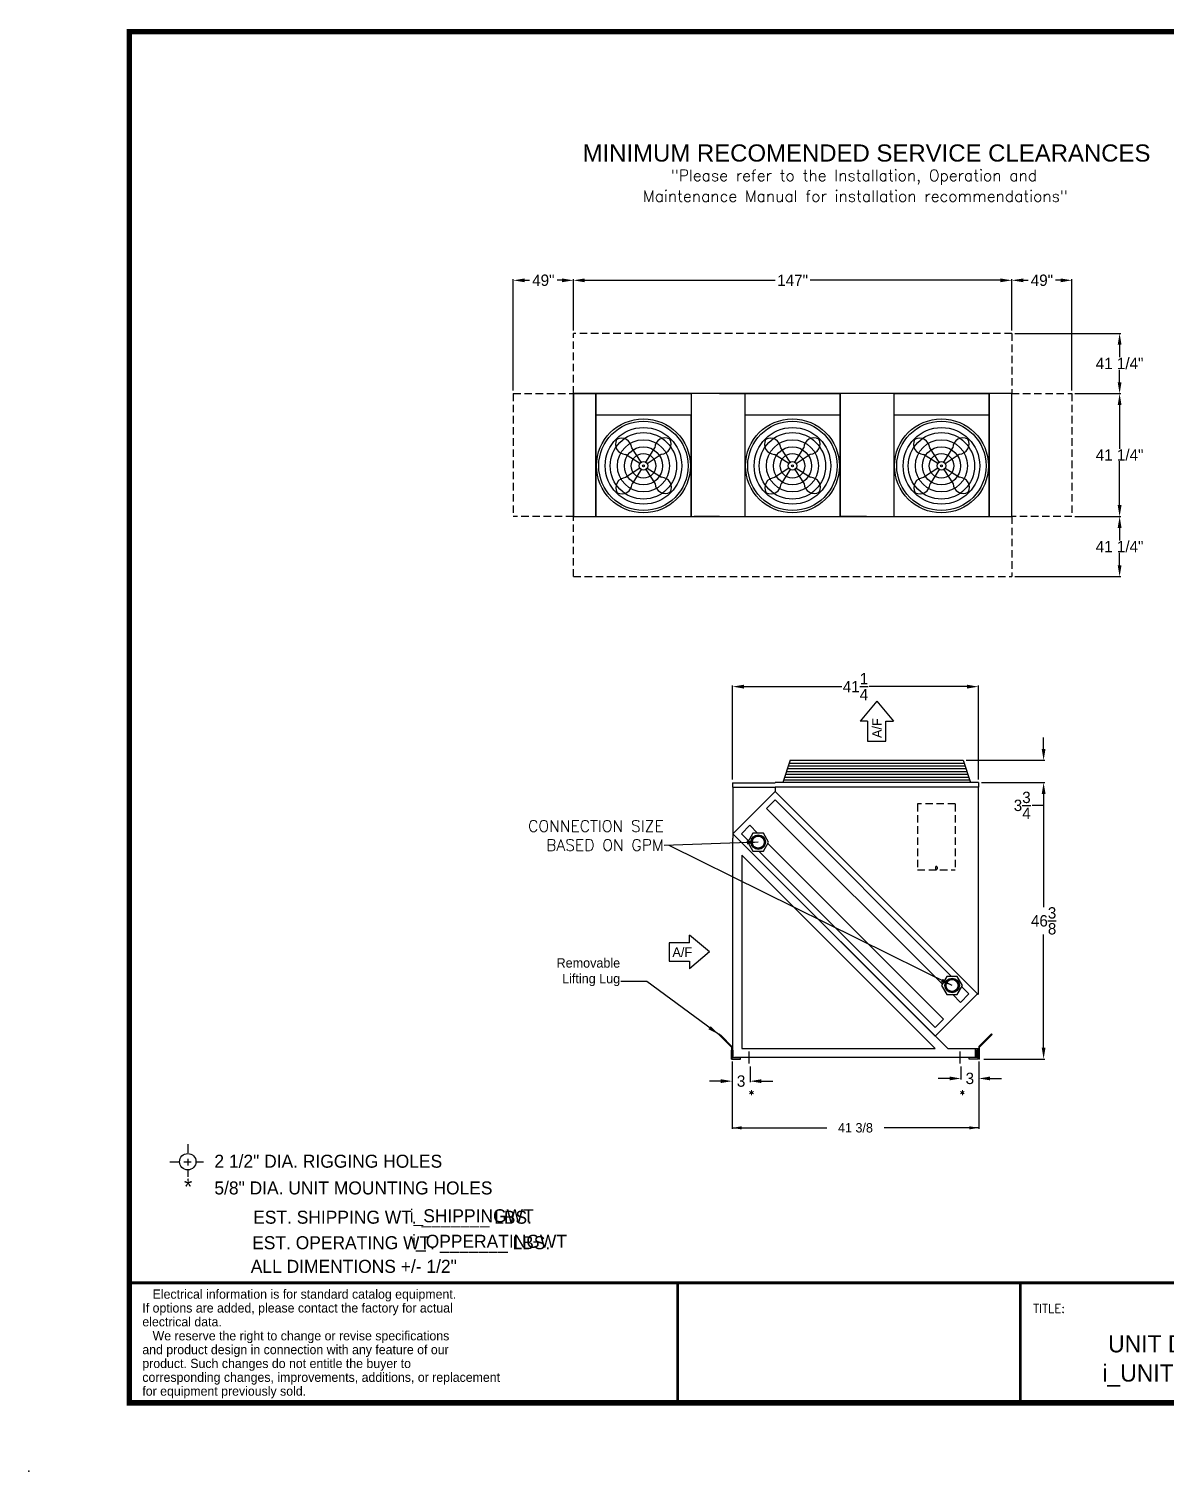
# Model space of a CAD drawing. Extents: x -17 to 380, y -11 to 242.
# Drawn here: x -16.9 to 174, y -11.5 to 230.5 of the extents above; entities that cross this region are included whole.
import ezdxf
from ezdxf.enums import TextEntityAlignment as Align

# ---------------------------------------------------------------- set-up
doc = ezdxf.new("R2010")
doc.units = 0
doc.header["$MEASUREMENT"] = 0
doc.linetypes.add('HIDDEN', pattern=[0.375, 0.25, -0.125])
doc.layers.get('0').update_dxf_attribs({"linetype": 'CONTINUOUS'})
doc.layers.get('Defpoints').update_dxf_attribs({"linetype": 'CONTINUOUS'})
doc.styles.add('dimentions', font='ARIAL.TTF')
doc.styles.add('ROMANS', font='ROMANS')
doc.styles.add('SIMPLEX', font='SIMPLEX')
doc.dimstyles.get("Standard").update_dxf_attribs({"dimtxt": 1.909, "dimasz": 1.909, "dimexe": 0.18, "dimexo": 0.5, "dimgap": 0.09, "dimtad": 0, "dimtih": 1, "dimtoh": 1, "dimdec": 4, "dimzin": 0, "dimdsep": 46, "dimlunit": 5, "dimtxsty": 'STANDARD', "dimcen": 0.09, "dimadec": 0, "dimazin": 0, "dimtfac": 1, "dimtdec": 4, "dimtofl": 0, "dimtmove": 0, "dimatfit": 3, "dimfxl": 1, "dimtolj": 1, "dimtzin": 0, "dimarcsym": 0})

# ---------------------------------------------------------------- blocks, each defined once
blk = doc.blocks.new('*D15')
at = {"color": 0, "lineweight": -2, "ltscale": 5}
for p, q in [((158.64, 169.28), (166.32, 169.28)), ((166.14, 167.37), (166.14, 160.02)), ((166.14, 150.57), (166.14, 157.93)), ((158.64, 148.66), (166.32, 148.66))]:
    blk.add_line(p, q, dxfattribs=at)
at = {"color": 0, "ltscale": 5}
for points in [[(165.82, 167.37), (166.46, 167.37), (166.14, 169.28)], [(165.82, 150.57), (166.46, 150.57), (166.14, 148.66)]]:
    blk.add_solid(points, dxfattribs=at)
at = {"layer": 'Defpoints', "color": 0, "ltscale": 5}
for p in [(158.14, 169.28), (158.14, 148.66), (166.14, 148.66)]:
    blk.add_point(p, dxfattribs=at)
at = {"color": 0, "ltscale": 5, "insert": (166.14, 158.97), "char_height": 1.909, "attachment_point": 5}
blk.add_mtext('\\A1;41 1/4"', dxfattribs=at)
blk = doc.blocks.new('*D16')
at = {"color": 0, "lineweight": -2, "ltscale": 5}
for p, q in [((148.05, 179.87), (148.05, 188.46)), ((149.96, 188.28), (150.78, 188.28)), ((156.23, 188.28), (155.41, 188.28)), ((158.14, 169.78), (158.14, 188.46))]:
    blk.add_line(p, q, dxfattribs=at)
at = {"color": 0, "ltscale": 5}
for points in [[(149.96, 188.59), (149.96, 187.96), (148.05, 188.28)], [(156.23, 188.59), (156.23, 187.96), (158.14, 188.28)]]:
    blk.add_solid(points, dxfattribs=at)
at = {"layer": 'Defpoints', "color": 0, "ltscale": 5}
for p in [(158.14, 188.28), (148.05, 179.37), (158.14, 169.28)]:
    blk.add_point(p, dxfattribs=at)
at = {"color": 0, "ltscale": 5, "insert": (153.1, 188.28), "char_height": 1.909, "attachment_point": 5}
blk.add_mtext('\\A1;49"', dxfattribs=at)
blk = doc.blocks.new('*D17')
at = {"color": 0, "lineweight": -2, "ltscale": 5}
for p, q in [((148.55, 179.37), (166.32, 179.37)), ((166.14, 177.46), (166.14, 175.37)), ((166.14, 171.19), (166.14, 173.28)), ((158.64, 169.28), (166.32, 169.28))]:
    blk.add_line(p, q, dxfattribs=at)
at = {"color": 0, "ltscale": 5}
for points in [[(165.82, 177.46), (166.46, 177.46), (166.14, 179.37)], [(165.82, 171.19), (166.46, 171.19), (166.14, 169.28)]]:
    blk.add_solid(points, dxfattribs=at)
at = {"layer": 'Defpoints', "color": 0, "ltscale": 5}
for p in [(148.05, 179.37), (166.14, 179.37), (158.14, 169.28)]:
    blk.add_point(p, dxfattribs=at)
at = {"color": 0, "ltscale": 5, "insert": (166.14, 174.33), "char_height": 1.909, "attachment_point": 5}
blk.add_mtext('\\A1;41 1/4"', dxfattribs=at)
blk = doc.blocks.new('*D18')
at = {"color": 0, "lineweight": -2, "ltscale": 5}
for p, q in [((158.64, 148.66), (166.32, 148.66)), ((166.14, 146.75), (166.14, 144.66)), ((166.14, 140.48), (166.14, 142.57)), ((148.55, 138.57), (166.32, 138.57))]:
    blk.add_line(p, q, dxfattribs=at)
at = {"color": 0, "ltscale": 5}
for points in [[(165.82, 146.75), (166.46, 146.75), (166.14, 148.66)], [(165.82, 140.48), (166.46, 140.48), (166.14, 138.57)]]:
    blk.add_solid(points, dxfattribs=at)
at = {"layer": 'Defpoints', "color": 0, "ltscale": 5}
for p in [(158.14, 148.66), (148.05, 138.57), (166.14, 138.57)]:
    blk.add_point(p, dxfattribs=at)
at = {"color": 0, "ltscale": 5, "insert": (166.14, 143.61), "char_height": 1.909, "attachment_point": 5}
blk.add_mtext('\\A1;41 1/4"', dxfattribs=at)
blk = doc.blocks.new('*D19')
at = {"color": 0, "lineweight": -2, "ltscale": 5}
for p, q in [((64.4, 169.78), (64.4, 188.46)), ((66.31, 188.28), (67.13, 188.28)), ((72.58, 188.28), (71.76, 188.28)), ((74.49, 179.87), (74.49, 188.46))]:
    blk.add_line(p, q, dxfattribs=at)
at = {"color": 0, "ltscale": 5}
for points in [[(66.31, 188.59), (66.31, 187.96), (64.4, 188.28)], [(72.58, 188.59), (72.58, 187.96), (74.49, 188.28)]]:
    blk.add_solid(points, dxfattribs=at)
at = {"layer": 'Defpoints', "color": 0, "ltscale": 5}
for p in [(64.4, 188.28), (74.49, 179.37), (64.4, 169.28)]:
    blk.add_point(p, dxfattribs=at)
at = {"color": 0, "ltscale": 5, "insert": (69.45, 188.28), "char_height": 1.909, "attachment_point": 5}
blk.add_mtext('\\A1;49"', dxfattribs=at)
blk = doc.blocks.new('*D20')
at = {"color": 0, "lineweight": -2, "ltscale": 5}
for p, q in [((74.49, 179.87), (74.49, 188.46)), ((76.4, 188.28), (108.32, 188.28)), ((146.14, 188.28), (114.23, 188.28)), ((148.05, 179.87), (148.05, 188.46))]:
    blk.add_line(p, q, dxfattribs=at)
at = {"color": 0, "ltscale": 5}
for points in [[(76.4, 188.59), (76.4, 187.96), (74.49, 188.28)], [(146.14, 188.59), (146.14, 187.96), (148.05, 188.28)]]:
    blk.add_solid(points, dxfattribs=at)
at = {"layer": 'Defpoints', "color": 0, "ltscale": 5}
for p in [(74.49, 188.28), (74.49, 179.37), (148.05, 179.37)]:
    blk.add_point(p, dxfattribs=at)
at = {"color": 0, "ltscale": 5, "insert": (111.27, 188.28), "char_height": 1.909, "attachment_point": 5}
blk.add_mtext('\\A1;147"', dxfattribs=at)
blk = doc.blocks.new('*D22')
at = {"color": 0, "lineweight": -2, "ltscale": 5}
for p, q in [((101.19, 104.52), (101.19, 120.3)), ((103.1, 120.12), (119.51, 120.12)), ((140.54, 120.12), (124.14, 120.12)), ((142.45, 104.52), (142.45, 120.3))]:
    blk.add_line(p, q, dxfattribs=at)
at = {"color": 0, "ltscale": 5}
for points in [[(103.1, 120.44), (103.1, 119.8), (101.19, 120.12)], [(140.54, 120.44), (140.54, 119.8), (142.45, 120.12)]]:
    blk.add_solid(points, dxfattribs=at)
at = {"layer": 'Defpoints', "color": 0, "ltscale": 5}
for p in [(142.45, 120.12), (101.19, 104.02), (142.45, 104.02)]:
    blk.add_point(p, dxfattribs=at)
at = {"color": 0, "ltscale": 5, "insert": (121.82, 120.12), "char_height": 1.909, "attachment_point": 5}
blk.add_mtext('\\A1;41{\\H1x;\\S1/4;}', dxfattribs=at)
blk = doc.blocks.new('*D24')
at = {"color": 0, "lineweight": -2, "ltscale": 5}
for p, q in [((142.95, 104.02), (153.57, 104.02)), ((153.39, 102.12), (153.39, 83.16)), ((153.39, 59.57), (153.39, 78.53)), ((143.38, 57.66), (153.57, 57.66))]:
    blk.add_line(p, q, dxfattribs=at)
at = {"color": 0, "ltscale": 5}
for points in [[(153.07, 102.12), (153.71, 102.12), (153.39, 104.02)], [(153.07, 59.57), (153.71, 59.57), (153.39, 57.66)]]:
    blk.add_solid(points, dxfattribs=at)
at = {"layer": 'Defpoints', "color": 0, "ltscale": 5}
for p in [(142.45, 104.02), (142.88, 57.66), (153.39, 57.66)]:
    blk.add_point(p, dxfattribs=at)
at = {"color": 0, "ltscale": 5, "insert": (153.39, 80.84), "char_height": 1.909, "attachment_point": 5}
blk.add_mtext('\\A1;46{\\H1x;\\S3/8;}', dxfattribs=at)
blk = doc.blocks.new('*D25')
at = {"color": 0, "lineweight": -2, "ltscale": 5}
for p, q in [((153.39, 109.68), (153.39, 111.59)), ((140.39, 107.77), (153.57, 107.77)), ((142.95, 104.02), (153.57, 104.02)), ((153.39, 102.12), (153.39, 100.21)), ((153.39, 100.21), (151.48, 100.21))]:
    blk.add_line(p, q, dxfattribs=at)
at = {"color": 0, "ltscale": 5}
for points in [[(153.07, 109.68), (153.71, 109.68), (153.39, 107.77)], [(153.07, 102.12), (153.71, 102.12), (153.39, 104.02)]]:
    blk.add_solid(points, dxfattribs=at)
at = {"layer": 'Defpoints', "color": 0, "ltscale": 5}
for p in [(139.89, 107.77), (142.45, 104.02), (153.39, 104.02)]:
    blk.add_point(p, dxfattribs=at)
at = {"color": 0, "ltscale": 5, "insert": (149.8, 100.21), "char_height": 1.909, "attachment_point": 5}
blk.add_mtext('\\A1;3{\\H1x;\\S3/4;}', dxfattribs=at)
blk = doc.blocks.new('*D33')
at = {"color": 0, "lineweight": -2}
for p, q in [((101.13, 57.16), (101.13, 53.77)), ((104.13, 56.41), (104.13, 53.77)), ((99.22, 53.95), (97.31, 53.95)), ((106.04, 53.95), (107.95, 53.95))]:
    blk.add_line(p, q, dxfattribs=at)
at = {"color": 0}
for points in [[(99.22, 54.27), (99.22, 53.63), (101.13, 53.95)], [(106.04, 54.27), (106.04, 53.63), (104.13, 53.95)]]:
    blk.add_solid(points, dxfattribs=at)
at = {"layer": 'Defpoints', "color": 0}
for p in [(101.13, 57.66), (104.13, 56.91), (101.13, 53.95)]:
    blk.add_point(p, dxfattribs=at)
at = {"color": 0, "insert": (102.63, 53.95), "char_height": 1.909, "attachment_point": 5}
blk.add_mtext('\\A1;3', dxfattribs=at)
blk = doc.blocks.new('*D34')
at = {"color": 0, "lineweight": -2}
for p, q in [((139.51, 56.41), (139.51, 54.22)), ((142.51, 57.16), (142.51, 54.22)), ((137.6, 54.4), (135.69, 54.4)), ((144.42, 54.4), (146.32, 54.4))]:
    blk.add_line(p, q, dxfattribs=at)
at = {"color": 0}
for points in [[(137.6, 54.72), (137.6, 54.08), (139.51, 54.4)], [(144.42, 54.72), (144.42, 54.08), (142.51, 54.4)]]:
    blk.add_solid(points, dxfattribs=at)
at = {"layer": 'Defpoints', "color": 0}
for p in [(139.51, 56.91), (142.51, 57.66), (142.51, 54.4)]:
    blk.add_point(p, dxfattribs=at)
at = {"color": 0, "insert": (141.01, 54.4), "char_height": 1.909, "attachment_point": 5}
blk.add_mtext('\\A1;3', dxfattribs=at)

msp = doc.modelspace()

# ---------------------------------------------------------------- linework, layer by layer
at = {"color": 7, "linetype": 'HIDDEN', "ltscale": 5}
for p, q in [((148.05351, 179.37222), (74.49101, 179.37222)), ((74.49101, 169.28363), (74.49101, 179.37222)), ((148.05351, 179.37222), (148.05351, 169.28363)), ((64.40242, 169.28363), (64.40242, 148.65863)), ((64.40242, 169.28363), (74.49101, 169.28363)), ((148.05351, 169.28363), (158.1421, 169.28363)), ((158.1421, 169.28363), (158.1421, 148.65863)), ((74.49101, 148.65863), (64.40242, 148.65863)), ((74.49101, 138.57004), (74.49101, 148.65863)), ((158.1421, 148.65863), (148.05351, 148.65863)), ((148.05351, 148.65863), (148.05351, 138.57004)), ((74.49101, 138.57004), (148.05351, 138.57004)), ((132.23404, 100.45244), (132.23404, 89.38994)), ((138.54654, 100.45244), (132.23404, 100.45244)), ((138.54654, 100.45244), (138.54654, 89.38994)), ((135.26529, 89.82744), (135.26529, 89.57744)), ((135.51529, 89.82744), (135.51529, 89.57744)), ((132.23404, 89.38994), (138.54654, 89.38994))]:
    msp.add_line(p, q, dxfattribs=at)
at = {"color": 7, "ltscale": 5}
for p, q in [((148.05351, 169.28363), (74.49101, 169.28363)), ((74.49101, 169.28363), (74.49101, 148.65863)), ((74.49101, 148.65863), (74.49101, 169.28363)), ((74.49101, 169.28363), (78.74101, 169.28363)), ((78.27226, 148.65863), (78.27226, 169.28363)), ((78.27226, 169.28363), (78.27226, 148.65863)), ((78.27226, 169.28363), (94.27226, 169.28363)), ((94.27226, 169.28363), (94.27226, 148.65863)), ((98.99101, 169.28363), (94.27226, 169.28363)), ((98.99101, 169.28363), (103.89726, 169.28363)), ((103.27226, 169.28363), (119.27226, 169.28363)), ((103.27226, 169.28363), (103.27226, 148.65863)), ((103.27226, 169.28363), (103.27226, 148.65863)), ((119.27226, 169.28363), (119.27226, 148.65863)), ((119.27226, 148.65863), (119.27226, 169.28363)), ((123.67851, 169.28363), (119.42851, 169.28363)), ((128.27226, 169.28363), (128.27226, 148.65863)), ((128.27226, 169.28363), (128.27226, 148.65863)), ((128.27226, 169.28363), (128.27226, 148.65863)), ((128.27226, 169.28363), (144.27226, 169.28363)), ((144.27226, 148.65863), (144.27226, 169.28363)), ((144.27226, 169.28363), (144.27226, 148.65863)), ((148.05351, 148.65863), (148.05351, 169.28363)), ((148.05351, 148.65863), (148.05351, 169.28363)), ((94.27226, 165.65863), (78.27226, 165.65863)), ((94.27226, 148.65863), (94.27226, 165.65863)), ((119.27226, 165.65863), (103.27226, 165.65863)), ((119.27226, 148.65863), (119.27226, 165.65863)), ((144.27226, 165.65863), (128.27226, 165.65863)), ((144.27226, 148.65863), (144.27226, 165.65863)), ((148.05351, 152.4555), (148.05351, 155.48675)), ((74.49101, 148.65863), (148.05351, 148.65863)), ((74.49101, 148.65863), (98.99101, 148.65863)), ((74.49101, 148.65863), (78.74101, 148.65863)), ((78.27226, 148.65863), (94.27226, 148.65863)), ((98.99101, 148.65863), (94.74101, 148.65863)), ((98.99101, 148.65863), (123.49101, 148.65863)), ((98.99101, 148.65863), (103.24101, 148.65863)), ((103.27226, 148.65863), (119.27226, 148.65863)), ((123.67851, 148.65863), (119.42851, 148.65863)), ((128.27226, 148.65863), (144.27226, 148.65863)), ((101.19422, 104.0158), (108.32779, 104.0158)), ((101.19422, 104.0158), (101.19422, 103.2658)), ((101.19422, 103.2658), (108.32779, 103.2658)), ((101.25672, 103.2658), (101.25672, 95.4533)), ((101.25672, 95.4533), (108.32779, 102.52436)), ((101.25672, 95.4533), (108.32779, 102.52436)), ((142.45279, 104.02436), (108.32779, 104.02436)), ((108.32779, 103.27436), (108.32779, 102.52436)), ((142.45279, 103.27436), (108.32779, 103.27436)), ((108.32779, 102.52436), (142.26892, 68.58324)), ((142.39029, 68.46186), (108.32779, 102.52436)), ((142.39029, 103.27436), (142.39029, 68.46186)), ((142.45279, 104.02436), (142.45279, 103.27436)), ((106.91358, 99.69594), (108.32779, 101.11015)), ((106.91358, 99.69594), (136.39791, 70.2116)), ((108.32779, 101.11015), (137.92321, 71.51473)), ((102.67094, 95.4533), (104.08515, 96.86751)), ((105.3963, 95.55636), (104.08515, 96.86751)), ((137.29707, 59.41295), (101.25672, 95.4533)), ((135.19785, 61.51217), (101.25672, 95.4533)), ((101.25672, 95.4533), (101.25672, 95.4533)), ((101.25672, 95.4533), (101.25672, 94.72545)), ((101.25672, 57.91295), (101.25672, 94.72545)), ((103.871, 94.25323), (102.67094, 95.4533)), ((135.19785, 62.92639), (105.60243, 92.52181)), ((136.61206, 64.3406), (107.12772, 93.82494)), ((102.75672, 91.83198), (102.75672, 59.41295)), ((135.17575, 59.41295), (102.75672, 91.83198)), ((142.26892, 68.58324), (135.19785, 61.51217)), ((138.12934, 68.48018), (139.44049, 67.16903)), ((140.8547, 68.58324), (139.44049, 67.16903)), ((139.65464, 69.7833), (140.8547, 68.58324)), ((136.61206, 64.3406), (135.19785, 62.92639)), ((101.00672, 57.66295), (101.00672, 59.16295)), ((101.00672, 59.16295), (101.25672, 59.16295)), ((101.13172, 57.66295), (101.13172, 59.16295)), ((101.13172, 57.66295), (101.13172, 59.16295)), ((101.25672, 59.16295), (101.25672, 57.91295)), ((102.75672, 59.41295), (135.17575, 59.41295)), ((104.00672, 56.91295), (104.00672, 58.91295)), ((137.29707, 59.41295), (142.38172, 59.41295)), ((139.38172, 56.91295), (139.38172, 58.91295)), ((141.88172, 59.41295), (141.88172, 57.91295)), ((142.38172, 59.16295), (142.13172, 59.16295)), ((142.13172, 59.16295), (142.13172, 57.91295)), ((142.38172, 57.66295), (142.38172, 59.16295)), ((142.50672, 57.66295), (142.50672, 59.16295)), ((142.50672, 57.66295), (142.50672, 59.16295)), ((101.00672, 57.66295), (102.50672, 57.66295)), ((101.13172, 57.22545), (101.13172, 45.93746)), ((101.25672, 57.91295), (102.50672, 57.91295)), ((142.38172, 57.91295), (101.50672, 57.91295)), ((102.50672, 57.66295), (102.50672, 57.91295)), ((140.88172, 57.66295), (140.88172, 57.91295)), ((142.13172, 57.91295), (140.88172, 57.91295)), ((142.38172, 57.66295), (140.88172, 57.66295)), ((142.50672, 57.22545), (142.50672, 45.93746)), ((101.13172, 46.11746), (117.00008, 46.11746)), ((142.50672, 46.11746), (126.63836, 46.11746))]:
    msp.add_line(p, q, dxfattribs=at)
at = {"color": 7}
for p, q in [((85.8508, 157.76538), (84.28183, 160.1571)), ((86.63787, 157.77117), (88.17143, 160.18575)), ((110.8508, 157.76538), (109.28183, 160.1571)), ((111.63787, 157.77117), (113.17143, 160.18575)), ((135.8508, 157.76538), (134.28183, 160.1571)), ((136.63787, 157.77117), (138.17143, 160.18575)), ((85.63628, 157.54767), (83.2217, 159.08123)), ((86.85557, 157.55665), (89.2473, 159.12562)), ((110.63628, 157.54767), (108.2217, 159.08123)), ((111.85557, 157.55665), (114.2473, 159.12562)), ((135.63628, 157.54767), (133.2217, 159.08123)), ((136.85557, 157.55665), (139.2473, 159.12562)), ((85.64208, 156.7606), (83.25035, 155.19164)), ((85.85978, 156.54608), (84.32622, 154.1315)), ((86.64685, 156.55188), (88.21581, 154.16016)), ((86.86137, 156.76959), (89.27595, 155.23602)), ((110.64208, 156.7606), (108.25035, 155.19164)), ((110.85978, 156.54608), (109.32622, 154.1315)), ((111.64685, 156.55188), (113.21581, 154.16016)), ((111.86137, 156.76959), (114.27595, 155.23602)), ((135.64208, 156.7606), (133.25035, 155.19164)), ((135.85978, 156.54608), (134.32622, 154.1315)), ((136.64685, 156.55188), (138.21581, 154.16016)), ((136.86137, 156.76959), (139.27595, 155.23602)), ((125.39029, 117.71335), (122.58399, 114.34565)), ((125.39029, 117.71335), (128.19659, 114.34565)), ((123.84682, 114.34565), (122.58399, 114.34565)), ((123.84682, 114.34565), (123.84682, 110.97795)), ((126.93376, 114.34565), (128.19659, 114.34565)), ((126.93376, 110.97795), (126.93376, 114.34565)), ((123.84682, 110.97795), (126.93376, 110.97795)), ((110.89029, 107.77436), (109.64029, 104.02436)), ((110.57779, 106.83686), (140.20279, 106.83686)), ((110.73404, 107.30561), (140.04654, 107.30561)), ((110.89029, 107.77436), (139.89029, 107.77436)), ((139.89029, 107.77436), (141.14029, 104.02436)), ((109.79654, 104.49311), (140.98404, 104.49311)), ((109.95279, 104.96186), (140.82779, 104.96186)), ((110.10904, 105.43061), (140.67154, 105.43061)), ((110.26529, 105.89936), (140.51529, 105.89936)), ((110.42154, 106.36811), (140.35904, 106.36811)), ((97.31435, 75.62246), (93.94666, 78.42877)), ((93.94666, 77.16593), (93.94666, 78.42877)), ((90.57896, 77.16593), (90.57896, 74.07899)), ((93.94666, 77.16593), (90.57896, 77.16593)), ((97.31435, 75.62246), (93.94666, 72.81616)), ((90.57896, 74.07899), (93.94666, 74.07899)), ((93.94666, 74.07899), (93.94666, 72.81616)), ((9.79202, 43.37148), (9.79202, 41.92131)), ((6.7875, 40.43292), (8.2582, 40.43292)), ((9.10669, 40.43292), (10.34681, 40.43292)), ((9.79202, 40.90293), (9.79202, 39.80622)), ((9.79202, 39.02286), (9.79202, 37.87923)), ((11.1953, 40.43292), (12.45179, 40.43292)), ((92, 0), (92, 20.125)), ((149.5, 0), (149.5, 20.125))]:
    msp.add_line(p, q, dxfattribs=at)
at = {"color": 7, "linetype": 'Continuous', "lineweight": 15}
for p, q in [((98.97101, 61.87937), (98.8759, 61.78427)), ((98.8759, 61.78427), (99.22946, 61.43072)), ((98.97101, 61.87937), (99.32456, 61.52582)), ((99.32456, 61.52582), (99.22946, 61.43072)), ((100.99693, 59.66324), (99.22946, 61.43072)), ((101.09204, 59.75835), (99.32456, 61.52582)), ((142.54641, 59.75835), (144.31388, 61.52582)), ((142.64152, 59.66324), (144.40899, 61.43072)), ((144.66744, 61.87937), (144.31388, 61.52582)), ((144.31388, 61.52582), (144.40899, 61.43072)), ((144.76254, 61.78427), (144.40899, 61.43072)), ((144.66744, 61.87937), (144.76254, 61.78427)), ((101.09204, 59.75835), (100.99693, 59.66324)), ((100.99722, 59.66253), (101.13172, 59.66253)), ((100.99722, 57.66295), (100.99722, 59.66253)), ((101.13172, 57.66295), (101.13172, 59.66253)), ((142.64122, 59.66253), (142.50672, 59.66253)), ((142.50672, 57.66295), (142.50672, 59.66253)), ((142.54641, 59.75835), (142.64152, 59.66324)), ((142.64122, 57.66295), (142.64122, 59.66253)), ((101.13172, 57.66295), (100.99722, 57.66295)), ((142.50672, 57.66295), (142.64122, 57.66295))]:
    msp.add_line(p, q, dxfattribs=at)
at = {"color": 7}
for points, const_width in [([(0, 0), (368, 0), (368, 230), (0, 230), (0, 0)], 0.92), ([(92.54387, 20.125), (0, 20.125)], 0.46), ([(368, 20.125), (92, 20.125), (92, 0)], 0.46), ([(149.5, 20.125), (149.5, 0)], 0.46)]:
    msp.add_lwpolyline(points, dxfattribs=dict(at, const_width=const_width))
at = {"color": 7, "ltscale": 5}
for points in [[(107.25136, 94.03908), (106.37536, 95.55636), (104.62336, 95.55636), (103.74736, 94.03908), (104.62336, 92.52181), (106.37536, 92.52181)], [(139.77827, 69.99745), (138.90227, 71.51473), (137.15027, 71.51473), (136.27427, 69.99745), (137.15027, 68.48018), (138.90227, 68.48018)]]:
    msp.add_lwpolyline(points, close=True, dxfattribs=at)
at = {"color": 7}
for centre, radius in [((86.24882, 157.15863), 7.875), ((86.24882, 157.15863), 7.49999), ((111.24882, 157.15863), 7.875), ((111.24882, 157.15863), 7.49999), ((136.24882, 157.15863), 7.875), ((136.24882, 157.15863), 7.49999), ((86.24882, 157.15863), 6.42589), ((86.24882, 157.15863), 5.56956), ((111.24882, 157.15863), 6.42589), ((111.24882, 157.15863), 5.56956), ((136.24882, 157.15863), 6.42589), ((136.24882, 157.15863), 5.56956), ((86.24882, 157.15863), 4.36928), ((86.24882, 157.15863), 3.20072), ((111.24882, 157.15863), 4.36928), ((111.24882, 157.15863), 3.20072), ((136.24882, 157.15863), 4.36928), ((136.24882, 157.15863), 3.20072), ((86.24882, 157.15863), 2.06631), ((86.24882, 157.15863), 0.72565), ((86.24882, 157.15863), 0.14323), ((111.24882, 157.15863), 2.06631), ((111.24882, 157.15863), 0.72565), ((111.24882, 157.15863), 0.14323), ((136.24882, 157.15863), 2.06631), ((136.24882, 157.15863), 0.72565), ((136.24882, 157.15863), 0.14323), ((9.79202, 40.43292), 1.379)]:
    msp.add_circle(centre, radius, dxfattribs=at)
at = {"color": 7, "ltscale": 5}
for centre, radius in [((105.49936, 94.03908), 1.22259), ((105.49936, 94.03908), 1.10494), ((105.49936, 94.03908), 1), ((105.49936, 94.03908), 1), ((105.49936, 94.03908), 1), ((138.02627, 69.99745), 1.22259), ((138.02627, 69.99745), 1.10494), ((138.02627, 69.99745), 1), ((138.02627, 69.99745), 1), ((138.02627, 69.99745), 1)]:
    msp.add_circle(centre, radius, dxfattribs=at)
at = {"color": 7}
for centre, start, end in [((83.2618, 160.79406), 152.1444669, 268.6588262), ((82.56978, 160.09177), 2.185287, 118.6996463), ((89.88426, 160.14565), 62.1444669, 178.6588262), ((89.18197, 160.83767), 272.185287, 28.6996463), ((108.2618, 160.79406), 152.1444669, 268.6588262), ((107.56978, 160.09177), 2.185287, 118.6996463), ((114.88426, 160.14565), 62.1444669, 178.6588262), ((114.18197, 160.83767), 272.185287, 28.6996463), ((133.2618, 160.79406), 152.1444669, 268.6588262), ((132.56978, 160.09177), 2.185287, 118.6996463), ((139.88426, 160.14565), 62.1444669, 178.6588262), ((139.18197, 160.83767), 272.185287, 28.6996463), ((83.31568, 153.47959), 92.185287, 208.6996463), ((89.23585, 153.5232), 332.1444669, 88.6588262), ((108.31568, 153.47959), 92.185287, 208.6996463), ((114.23585, 153.5232), 332.1444669, 88.6588262), ((133.31568, 153.47959), 92.185287, 208.6996463), ((139.23585, 153.5232), 332.1444669, 88.6588262), ((82.61339, 154.1716), 242.1444669, 358.6588262), ((89.92787, 154.22549), 182.185287, 298.6996463), ((107.61339, 154.1716), 242.1444669, 358.6588262), ((114.92787, 154.22549), 182.185287, 298.6996463), ((132.61339, 154.1716), 242.1444669, 358.6588262), ((139.92787, 154.22549), 182.185287, 298.6996463)]:
    msp.add_arc(centre, 1.7133, start, end, dxfattribs=at)
at = {"color": 7, "linetype": 'HIDDEN', "ltscale": 5}
for centre, start, end in [((135.39029, 89.82744), 0, 180), ((135.39029, 89.57744), 180, 0)]:
    msp.add_arc(centre, 0.125, start, end, dxfattribs=at)
at = {"color": 7, "linetype": 'Continuous', "lineweight": 15}
for centre, radius, start, end in [((100.99622, 59.66253), 0.001, 0, 45), ((100.99622, 59.66253), 0.1355, 0, 45), ((142.64222, 59.66253), 0.1355, 135, 180), ((142.64222, 59.66253), 0.001, 135, 180)]:
    msp.add_arc(centre, radius, start, end, dxfattribs=at)
at = {"color": 7}
msp.add_point((-16.87561, -11.4691), dxfattribs=at)
at = {"color": 7, "ltscale": 5}
for points in [[(102.70872, 46.38029), (102.70872, 45.85463), (101.13172, 46.11746)], [(140.92972, 46.38029), (140.92972, 45.85463), (142.50672, 46.11746)]]:
    msp.add_solid(points, dxfattribs=at)

# ---------------------------------------------------------------- texts
at = {"color": 7, "lineweight": 30, "style": 'dimentions'}
msp.add_text('MINIMUM RECOMENDED SERVICE CLEARANCES', height=2.875, dxfattribs=at).set_placement((76.03547, 208.19947))
at = {"color": 7, "style": 'SIMPLEX'}
for s, p in [('"Please refer to the Installation, Operation and', (121.57807, 204.9111)), ('Maintenance Manual for installation recommendations"', (121.80577, 201.4509))]:
    msp.add_text(s, height=1.909, dxfattribs=at).set_placement(p, align=Align.CENTER)
at = {"color": 7}
msp.add_text('A/F', height=1.59375, rotation=90, dxfattribs=at).set_placement((126.22137, 111.50981))
for s, height, p in [('A/F', 1.59375, (91.11082, 74.79138)), ('2 1/2" DIA. RIGGING HOLES', 2.185, (14.25792, 39.42613)), ('5/8" DIA. UNIT MOUNTING HOLES', 2.185, (14.25792, 34.94438))]:
    msp.add_text(s, height=height, dxfattribs=at).set_placement(p)
for s, height, p in [('*', 2.68905, (9.84877, 34.90654)), ('EST. SHIPPING WT. _______ LBS.', 2.185, (44.15042, 30.03429)), ('i_SHIPPINGWT', 2.1875076, (57.43096, 30.27298)), ('EST. OPERATING WT. _______ LBS.', 2.185, (45.60128, 25.76029)), ('i_OPPERATINGWT', 2.185, (60.42072, 25.99897)), ('ALL DIMENTIONS +/- 1/2"', 2.185, (37.64516, 21.79489)), ('UNIT DRAWING', 2.875, (178.52169, 8.45628)), ('i_UNITDRAWING', 2.875, (178.52169, 3.55627))]:
    msp.add_text(s, height=height, dxfattribs=at).set_placement(p, align=Align.CENTER)
at = {"color": 7, "lineweight": 25}
for s, p in [('   Electrical information is for standard catalog equipment.', (2.16859, 17.45715)), ('If options are added, please contact the factory for actual', (2.16859, 15.137)), ('electrical data.', (2.16859, 12.81684)), ('   We reserve the right to change or revise specifications', (2.16859, 10.46743)), ('and product design in connection with any feature of our', (2.16859, 8.14727)), ('product. Such changes do not entitle the buyer to', (2.16859, 5.82712)), ('corresponding changes, improvements, additions, or replacement ', (2.16859, 3.50696)), ('for equipment previously sold.', (2.16859, 1.18681))]:
    msp.add_text(s, height=1.5467702, dxfattribs=at).set_placement(p)
at = {"color": 7, "style": 'SIMPLEX'}
msp.add_text('TITLE:', height=1.4375, dxfattribs=at).set_placement((151.65625, 15.09375))
at = {"color": 7}
for s, insert, char_height, attachment_point, style in [('CONNECTION SIZE\\PBASED ON GPM', (89.64639, 92.60043), 1.909, 9, 'SIMPLEX'), ('*', (104.38172, 52.44412), 1.48072, 2, 'ROMANS'), ('*', (139.75672, 52.44412), 1.48072, 2, 'ROMANS')]:
    msp.add_mtext(s, dxfattribs=dict(at, insert=insert, char_height=char_height, attachment_point=attachment_point, style=style))
at = {"color": 7, "insert": (82.33879, 69.8902), "char_height": 1.577, "attachment_point": 9}
msp.add_mtext('Removable\\PLifting Lug', dxfattribs=at)
at = {"color": 7, "ltscale": 5, "insert": (121.81922, 46.11746), "char_height": 1.577, "attachment_point": 5}
msp.add_mtext('41 3/8', dxfattribs=at)

# ---------------------------------------------------------------- dimensions: what is measured, and where the dimension line sits
at = {"color": 7, "ltscale": 5}
for base, p1, p2, text, picture, middle in [((64.40242, 188.27641), (74.49101, 179.37222), (64.40242, 169.28363), '49"', '*D19', (69.44672, 188.27641)), ((74.49101, 188.27641), (148.05351, 179.37222), (74.49101, 179.37222), '147"', '*D20', (111.27226, 188.27641)), ((158.1421, 188.27641), (148.05351, 179.37222), (158.1421, 169.28363), '49"', '*D16', (153.0978, 188.27641))]:
    dim = msp.add_linear_dim(base=base, p1=p1, p2=p2, text=text, dimstyle='Standard', dxfattribs=at)
    dim.commit()
    dim.dimension.update_dxf_attribs({"geometry": picture, "text_midpoint": middle})
for base, p1, p2, picture, middle in [((166.13876, 179.37222), (158.1421, 169.28363), (148.05351, 179.37222), '*D17', (166.13876, 174.32792)), ((166.13876, 148.65863), (158.1421, 169.28363), (158.1421, 148.65863), '*D15', (166.13876, 158.97113)), ((166.13876, 138.57004), (158.1421, 148.65863), (148.05351, 138.57004), '*D18', (166.13876, 143.61434))]:
    dim = msp.add_linear_dim(base=base, p1=p1, p2=p2, angle=270, text='41 1/4"', dimstyle='Standard', dxfattribs=at)
    dim.commit()
    dim.dimension.update_dxf_attribs({"geometry": picture, "text_midpoint": middle})
dim = msp.add_linear_dim(base=(142.45279, 120.12194), p1=(101.19422, 104.0158), p2=(142.45279, 104.02436), dimstyle='Standard', dxfattribs=at)
dim.commit()
dim.dimension.update_dxf_attribs({"geometry": '*D22', "text_midpoint": (121.82351, 120.12194)})
for base, p1, p2, picture, middle in [((153.38842, 104.02436), (139.89029, 107.77436), (142.45279, 104.02436), '*D25', (149.79859, 100.20636)), ((153.38842, 57.66295), (142.45279, 104.02436), (142.88172, 57.66295), '*D24', (153.38842, 80.84366))]:
    dim = msp.add_linear_dim(base=base, p1=p1, p2=p2, angle=90, dimstyle='Standard', dxfattribs=at)
    dim.commit()
    dim.dimension.update_dxf_attribs({"geometry": picture, "text_midpoint": middle})
at = {"color": 7}
for base, p1, p2, picture, middle in [((101.13172, 53.94904), (104.13172, 56.91295), (101.13172, 57.66295), '*D33', (102.63172, 53.94904)), ((142.50672, 54.40099), (139.50672, 56.91295), (142.50672, 57.66295), '*D34', (141.00672, 54.40099))]:
    dim = msp.add_linear_dim(base=base, p1=p1, p2=p2, dimstyle='Standard', dxfattribs=at)
    dim.commit()
    dim.dimension.update_dxf_attribs({"geometry": picture, "text_midpoint": middle})

# ---------------------------------------------------------------- leaders
at = {"color": 7, "ltscale": 5, "annotation_type": 0, "has_hookline": 1, "hookline_direction": 1, "text_width": 25.18062}
msp.add_leader([(105.49936, 94.03908), (89.73639, 93.50043)], dimstyle='Standard', override={"dimgap": 0.09, "dimtad": 0}, dxfattribs=at)
at = {"color": 7, "ltscale": 5}
msp.add_leader([(138.02627, 69.99745), (90.54639, 93.50043)], dimstyle='Standard', override={"dimgap": 0.09, "dimtad": 0}, dxfattribs=at)
at = {"color": 7, "annotation_type": 0, "has_hookline": 1, "hookline_direction": 1, "text_width": 14.71867}
msp.add_leader([(98.8759, 61.78427), (86.7887, 70.6787), (82.42879, 70.6787)], dimstyle='Standard', override={"dimgap": 0.09, "dimtad": 0}, dxfattribs=at)

doc.saveas('drawing.dxf')
